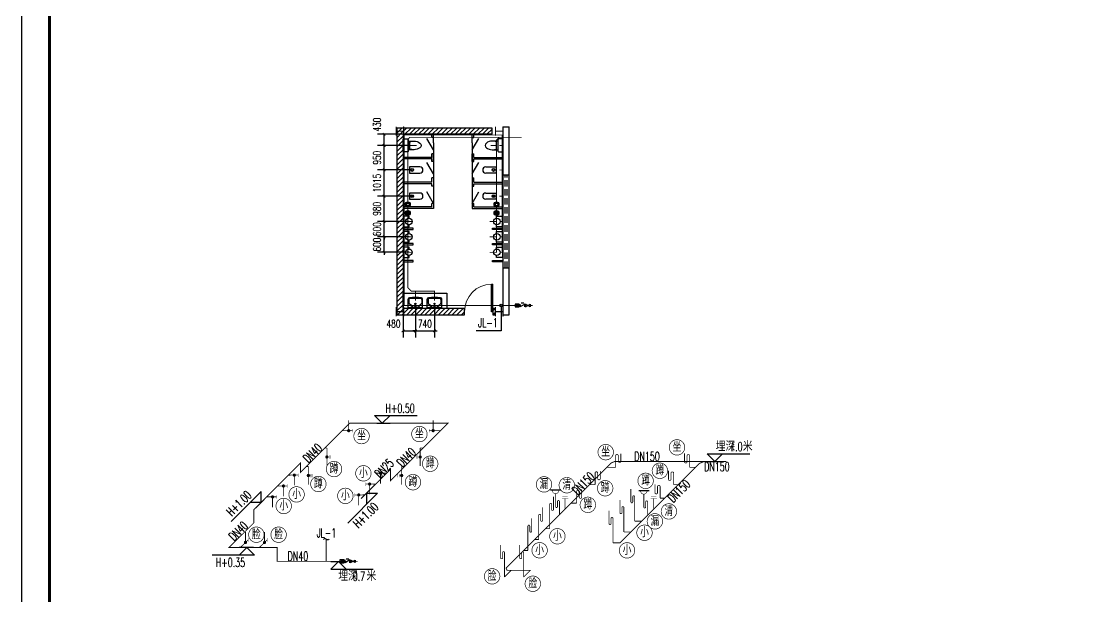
# Model space of a CAD drawing. Extents: x -4407041 to 173436, y -470270 to -29437.
# Drawn here: x -461864 to -366560, y -212152 to -160858 of the extents above; entities that cross this region are included whole.
import ezdxf
from ezdxf.enums import TextEntityAlignment as Align

# ---------------------------------------------------------------- set-up
doc = ezdxf.new("R2010")
doc.units = 0
doc.header["$LTSCALE"] = 1000
doc.header["$MEASUREMENT"] = 0
doc.linetypes.add('DASH', pattern=[0.35, 0.25, -0.1])
for name, color, linetype in [('DIM_污水', 3, 'Continuous'), ('DIM_给水', 3, 'Continuous'), ('EQUIP_地漏', 7, 'Continuous'), ('EQUIP_污水', 7, 'Continuous'), ('EQUIP_给水', 7, 'Continuous'), ('LVTRY', 6, 'Continuous'), ('PIPE-污水', 2, 'DASH'), ('PIPE-给水', 3, 'Continuous'), ('PUB_HATCH', 8, 'Continuous'), ('TEXT_污水', 7, 'Continuous'), ('TEXT_给水', 7, 'Continuous'), ('TWT_DIM', 3, 'Continuous'), ('TWT_ELEV', 3, 'Continuous'), ('TWT_IDEN', 3, 'Continuous'), ('TWT_TEXT', 7, 'Continuous'), ('TWT_TITLE', 7, 'Continuous'), ('VALVE_给水', 7, 'Continuous'), ('VPIPE-污水', 2, 'Continuous'), ('VPIPE-给水', 3, 'Continuous'), ('WALL', 9, 'Continuous'), ('WINDOW', 4, 'Continuous'), ('ZDH', 7, 'Continuous'), ('洁具', 7, 'Continuous')]:
    doc.layers.add(name, color=color, linetype=linetype)
doc.layers.add('STXT_XG_THIN', color=2, linetype='Continuous', lineweight=0)
doc.styles.add('_TCH_DIM_T3', font='SIMPLEX', dxfattribs={"width": 0.705882, "bigfont": 'GBCBIG'})
doc.styles.add('_TWT_DIM_ELE', font='SIMPLEX', dxfattribs={"width": 0.8, "height": 3.5, "bigfont": 'HZTXT'})
doc.styles.add('_TWT_PIPEDN', font='SIMPLEX', dxfattribs={"width": 0.8, "height": 3.5, "bigfont": 'HZTXT'})
doc.styles.add('_TWT_SERIAL', font='COMPLEX', dxfattribs={"width": 0.8, "height": 3.5, "bigfont": 'HZTXT'})
doc.styles.add('HZ', font='rs.shx', dxfattribs={"width": 0.8, "bigfont": 'hztxt.shx'})
doc.styles.add('hztxt', font='SIMPLEX', dxfattribs={"width": 0.8, "height": 3.5, "bigfont": 'HZTXT'})
doc.dimstyles.new('_TWT_ARCH&&100', dxfattribs={"dimtxt": 297.5, "dimasz": 100, "dimexe": 250, "dimexo": 300, "dimgap": 126.25, "dimtad": 1, "dimdec": 0, "dimzin": 0, "dimdsep": 46, "dimtxsty": '_TCH_DIM_T3', "dimblk": 'ARCHTICK', "dimcen": 0.09, "dimclrt": 7, "dimazin": 2, "dimtfac": 1, "dimtdec": 0, "dimtix": 1, "dimtmove": 2, "dimatfit": 3, "dimfxl": 0, "dimtolj": 1, "dimtzin": 0, "dimarcsym": 0})
pattern_1 = [(45, (0, 89.76), (-88.3884, 88.3884), [])]

# ---------------------------------------------------------------- blocks, each defined once
blk = doc.blocks.new('_LV1')
for p, q in [((-280, 0), (280, 0)), ((-280, 0), (-280, -361)), ((280, 0), (280, -361)), ((-280, -29), (280, -29)), ((-251, -356), (-251, -214)), ((0, -29), (-90, -29)), ((-90, -29), (90, -29)), ((251, -356), (251, -215))]:
    blk.add_line(p, q)
for centre, radius in [((-139, -69), 15), ((1, -182), 24.9), ((0, -57), 8), ((139, -69), 15)]:
    blk.add_circle(centre, radius)
for centre, radius, start, end in [((-224, -361), 56, 180, 263.481), ((-223, -214), 28, 133.1543, 180), ((-223, -356), 28, 180, 263.4984), ((0, -452), 354, 46.7581, 133.1543), ((0, 1600), 1997, 263.4984, 276.5122), ((223, -356), 28, 276.5122, 0), ((224, -361), 56, 276.519, 0), ((223, -215), 28, 0, 46.7581), ((0, 1600), 2029, 263.481, 276.519)]:
    blk.add_arc(centre, radius, start, end)
blk = doc.blocks.new('$DorLib2D$00000001')
for p, q in [((0.45, 0.975), (0.5, 0.975)), ((0.45, 0), (0.45, 0.975)), ((0.5, 0), (0.5, 0.975)), ((0.5, 0), (0.45, 0))]:
    blk.add_line(p, q)
at = {"lineweight": 13}
blk.add_arc((0.475, 0), 0.975, 91.4693, 180, dxfattribs=at)
blk = doc.blocks.new('$plan$00002826')
at = {"layer": '洁具', "color": 7}
blk.add_line((-260, -140), (-260, 140), dxfattribs=at)
at = {"layer": '洁具'}
blk.add_line((-200, 170), (-200, -170), dxfattribs=at)
blk.add_lwpolyline([(-650, 92, 0.537872), (-650, -92, 0.149947), (-430, -170), (-200, -170), (-200, -220, 0.414214), (-170, -250), (-30, -250, 0.414214), (0, -220), (0, 220, 0.414214), (-30, 250), (-170, 250, 0.414214), (-200, 220), (-200, 170), (-430, 170, 0.149947)], format="xyb", close=True, dxfattribs=at)
at = {"layer": '洁具', "color": 7}
for centre, start, end in [((-413, -227), 67.4505, 91.4725), ((-413, 227), 268.6339, 292.5495)]:
    blk.add_arc(centre, 398, start, end, dxfattribs=at)
blk = doc.blocks.new('$VALVE$00000295')
blk.add_lwpolyline([(-125, 72), (-125, -72), (125, 72), (125, -72), (-125, 72)])
for p in [(-125, 0), (125, 0)]:
    blk.add_point(p)
blk = doc.blocks.new('$VALVE$00000315')
blk.add_line((-75, 125), (75, 125))
blk.add_lwpolyline([(-125, -75), (-125, 75), (125, -75), (125, 75)])
for p in [(-125, 0), (125, 0)]:
    blk.add_point(p)
blk.add_solid([(0, 125), (0, 150), (75, 125)])
blk = doc.blocks.new('$VALVE$00000752')
for p, q in [((-112.5, 75), (112.5, 75)), ((112.5, 75), (112.5, -75)), ((112.5, -75), (-112.5, -75))]:
    blk.add_line(p, q)
blk.add_lwpolyline([(-112.5, -75), (112.5, 0), (-112.5, 75)], close=True)
for p in [(-112.5, 0), (112.5, 0)]:
    blk.add_point(p)
blk.add_solid([(-112.5, 75), (112.5, 0), (-112.5, -75)])
blk = doc.blocks.new('$TwtSys$00000136')
at = {"elevation": 0}
blk.add_lwpolyline([(-51, 45), (51, 45), (51, -49), (-51, -49)], close=True, dxfattribs=at)
blk.add_circle((0, 0, 0), 93.8)
blk = doc.blocks.new('$TwtSys$00000141')
for p, q in [((-94, 8), (-10, 92)), ((-94, 8), (-10, 92)), ((-87, -35), (35, 87)), ((-87, -35), (35, 87)), ((-66, -66), (66, 66)), ((-66, -66), (66, 66)), ((-32, -87), (88, 33)), ((-32, -87), (88, 33)), ((11, -92), (92, -11)), ((11, -92), (92, -11))]:
    blk.add_line(p, q)
blk.add_circle((0, 0), 94)
blk.add_circle((0, 0), 94)
blk = doc.blocks.new('_ArchTick')
at = {"color": 0, "linetype": 'ByBlock', "const_width": 0.4}
blk.add_lwpolyline([(-0.5, -0.5), (0.5, 0.5)], dxfattribs=at)
blk = doc.blocks.new('*D382')
at = {"layer": 'Defpoints', "color": 0}
for p in [(424, 3894), (1691, 3894), (1691, 3298)]:
    blk.add_point(p, dxfattribs=at)
at = {"layer": 'TWT_DIM', "color": 0, "lineweight": -2}
for p, q in [((1391, 3894), (174, 3894)), ((424, 3894), (424, 3994)), ((424, 3298), (424, 3894)), ((1391, 3298), (174, 3298)), ((424, 3298), (424, 3198))]:
    blk.add_line(p, q, dxfattribs=at)
at = {"layer": 'TWT_DIM', "color": 0, "lineweight": -2, "xscale": 100, "yscale": 100, "zscale": 100}
for p, rotation in [((424, 3894), 270), ((424, 3298), 90)]:
    blk.add_blockref('_ArchTick', p, dxfattribs=dict(at, rotation=rotation))
at = {"layer": 'TWT_DIM', "color": 7, "insert": (149, 3596), "char_height": 297.5, "attachment_point": 5, "rotation": 90, "style": '_TCH_DIM_T3'}
blk.add_mtext('\\A1;600', dxfattribs=at)
blk = doc.blocks.new('*D383')
at = {"layer": 'Defpoints', "color": 0}
for p in [(424, 4491), (1691, 4491), (1691, 3894)]:
    blk.add_point(p, dxfattribs=at)
at = {"layer": 'TWT_DIM', "color": 0, "lineweight": -2}
for p, q in [((424, 4491), (424, 4591)), ((1391, 4491), (174, 4491)), ((424, 3894), (424, 4491)), ((1391, 3894), (174, 3894)), ((424, 3894), (424, 3794))]:
    blk.add_line(p, q, dxfattribs=at)
at = {"layer": 'TWT_DIM', "color": 0, "lineweight": -2, "xscale": 100, "yscale": 100, "zscale": 100}
for p, rotation in [((424, 4491), 270), ((424, 3894), 90)]:
    blk.add_blockref('_ArchTick', p, dxfattribs=dict(at, rotation=rotation))
at = {"layer": 'TWT_DIM', "color": 7, "insert": (149, 4193), "char_height": 297.5, "attachment_point": 5, "rotation": 90, "style": '_TCH_DIM_T3'}
blk.add_mtext('\\A1;600', dxfattribs=at)
blk = doc.blocks.new('*D384')
at = {"layer": 'Defpoints', "color": 0}
for p in [(424, 5475), (1691, 5475), (1691, 4491)]:
    blk.add_point(p, dxfattribs=at)
at = {"layer": 'TWT_DIM', "color": 0, "lineweight": -2}
for p, q in [((1391, 5475), (174, 5475)), ((424, 4491), (424, 5475)), ((1391, 4491), (174, 4491))]:
    blk.add_line(p, q, dxfattribs=at)
at = {"layer": 'TWT_DIM', "color": 0, "lineweight": -2, "xscale": 100, "yscale": 100, "zscale": 100}
for p, rotation in [((424, 5475), 90), ((424, 4491), 270)]:
    blk.add_blockref('_ArchTick', p, dxfattribs=dict(at, rotation=rotation))
at = {"layer": 'TWT_DIM', "color": 7, "insert": (149, 4983), "char_height": 297.5, "attachment_point": 5, "rotation": 90, "style": '_TCH_DIM_T3'}
blk.add_mtext('\\A1;980', dxfattribs=at)
blk = doc.blocks.new('*D385')
at = {"layer": 'Defpoints', "color": 0}
for p in [(424, 6489), (1691, 6489), (1691, 5475)]:
    blk.add_point(p, dxfattribs=at)
at = {"layer": 'TWT_DIM', "color": 0, "lineweight": -2}
for p, q in [((1391, 6489), (174, 6489)), ((424, 5475), (424, 6489)), ((1391, 5475), (174, 5475))]:
    blk.add_line(p, q, dxfattribs=at)
at = {"layer": 'TWT_DIM', "color": 0, "lineweight": -2, "xscale": 100, "yscale": 100, "zscale": 100}
for p, rotation in [((424, 6489), 90), ((424, 5475), 270)]:
    blk.add_blockref('_ArchTick', p, dxfattribs=dict(at, rotation=rotation))
at = {"layer": 'TWT_DIM', "color": 7, "insert": (149, 5982), "char_height": 297.5, "attachment_point": 5, "rotation": 90, "style": '_TCH_DIM_T3'}
blk.add_mtext('\\A1;1015', dxfattribs=at)
blk = doc.blocks.new('*D386')
at = {"layer": 'Defpoints', "color": 0}
for p in [(424, 7441), (1691, 7441), (1691, 6489)]:
    blk.add_point(p, dxfattribs=at)
at = {"layer": 'TWT_DIM', "color": 0, "lineweight": -2}
for p, q in [((1391, 7441), (174, 7441)), ((424, 6489), (424, 7441)), ((1391, 6489), (174, 6489))]:
    blk.add_line(p, q, dxfattribs=at)
at = {"layer": 'TWT_DIM', "color": 0, "lineweight": -2, "xscale": 100, "yscale": 100, "zscale": 100}
for p, rotation in [((424, 7441), 90), ((424, 6489), 270)]:
    blk.add_blockref('_ArchTick', p, dxfattribs=dict(at, rotation=rotation))
at = {"layer": 'TWT_DIM', "color": 7, "insert": (149, 6965), "char_height": 297.5, "attachment_point": 5, "rotation": 90, "style": '_TCH_DIM_T3'}
blk.add_mtext('\\A1;950', dxfattribs=at)
blk = doc.blocks.new('*D387')
at = {"layer": 'Defpoints', "color": 0}
for p in [(424, 7876), (1691, 7876), (1691, 7441)]:
    blk.add_point(p, dxfattribs=at)
at = {"layer": 'TWT_DIM', "color": 0, "lineweight": -2}
for p, q in [((1391, 7876), (174, 7876)), ((424, 7441), (424, 7876)), ((1391, 7441), (174, 7441))]:
    blk.add_line(p, q, dxfattribs=at)
at = {"layer": 'TWT_DIM', "color": 0, "lineweight": -2, "xscale": 100, "yscale": 100, "zscale": 100}
for p, rotation in [((424, 7876), 90), ((424, 7441), 270)]:
    blk.add_blockref('_ArchTick', p, dxfattribs=dict(at, rotation=rotation))
at = {"layer": 'TWT_DIM', "color": 7, "insert": (149, 8246), "char_height": 297.5, "attachment_point": 5, "rotation": 90, "style": '_TCH_DIM_T3'}
blk.add_mtext('\\A1;430', dxfattribs=at)
blk = doc.blocks.new('*D388')
at = {"layer": 'Defpoints', "color": 0}
for p in [(1638, 1423), (2379, 1423), (2379, 250)]:
    blk.add_point(p, dxfattribs=at)
at = {"layer": 'TWT_DIM', "color": 0, "lineweight": -2}
for p, q in [((1638, 1123), (1638, 0)), ((2379, 1123), (2379, 0)), ((1638, 250), (1538, 250)), ((1638, 250), (2379, 250)), ((2379, 250), (2479, 250))]:
    blk.add_line(p, q, dxfattribs=at)
at = {"layer": 'TWT_DIM', "color": 0, "lineweight": -2, "xscale": 100, "yscale": 100, "zscale": 100}
blk.add_blockref('_ArchTick', (1638, 250), dxfattribs=at)
at = {"layer": 'TWT_DIM', "color": 0, "lineweight": -2, "xscale": 100, "yscale": 100, "zscale": 100, "rotation": 180}
blk.add_blockref('_ArchTick', (2379, 250), dxfattribs=at)
at = {"layer": 'TWT_DIM', "color": 7, "insert": (2008, 525), "char_height": 297.5, "attachment_point": 5, "style": '_TCH_DIM_T3'}
blk.add_mtext('\\A1;740', dxfattribs=at)
blk = doc.blocks.new('*D389')
at = {"layer": 'Defpoints', "color": 0}
for p in [(1158, 1423), (1638, 1423), (1638, 250)]:
    blk.add_point(p, dxfattribs=at)
at = {"layer": 'TWT_DIM', "color": 0, "lineweight": -2}
for p, q in [((1158, 1123), (1158, 0)), ((1638, 1123), (1638, 0)), ((1158, 250), (1638, 250))]:
    blk.add_line(p, q, dxfattribs=at)
at = {"layer": 'TWT_DIM', "color": 0, "lineweight": -2, "xscale": 100, "yscale": 100, "zscale": 100, "rotation": 180}
blk.add_blockref('_ArchTick', (1158, 250), dxfattribs=at)
at = {"layer": 'TWT_DIM', "color": 0, "lineweight": -2, "xscale": 100, "yscale": 100, "zscale": 100}
blk.add_blockref('_ArchTick', (1638, 250), dxfattribs=at)
at = {"layer": 'TWT_DIM', "color": 7, "insert": (788, 525), "char_height": 297.5, "attachment_point": 5, "style": '_TCH_DIM_T3'}
blk.add_mtext('\\A1;480', dxfattribs=at)
blk = doc.blocks.new('$TwtSys$00000132')
at = {"elevation": 0}
blk.add_lwpolyline([(7, -101, -0.575183), (0, 0, 0.604745), (-11, 101, 16.924828)], format="xyb", dxfattribs=at)
blk = doc.blocks.new('$ATTACHMENT$00000125')
for points, const_width in [([(170, 0), (170, 400)], 30), ([(0, 0), (320, 0)], 30), ([(320, -65), (320, 65)], 15)]:
    blk.add_lwpolyline(points, dxfattribs=dict(const_width=const_width))
at = {"const_width": 62.5}
blk.add_lwpolyline([(139, 0, -1), (201, 0, -1)], format="xyb", close=True, dxfattribs=at)
at = {"style": 'HZ', "width": 0.7, "flags": 1}
for tag in ['UNIT', 'SPEC', 'WHAT']:
    blk.add_attdef(tag, (0, 0), '', height=0.001, dxfattribs=at)
blk = doc.blocks.new('$ATTACHMENT$00000132')
for points, const_width in [([(0, 0), (0, -700)], 30), ([(-150, -290), (-150, -420)], 15), ([(-100, -290), (-100, -420)], 15), ([(0, -350), (-100, -350)], 10)]:
    blk.add_lwpolyline(points, dxfattribs=dict(const_width=const_width))
at = {"const_width": 62.5}
blk.add_lwpolyline([(1, -380, -1), (1, -317, -1)], format="xyb", close=True, dxfattribs=at)
blk = doc.blocks.new('$ATTACHMENT$00000131')
for points, const_width in [([(0, 0), (0, -700)], 30), ([(0, -350), (100, -350)], 10), ([(100, -290), (100, -420)], 15), ([(150, -290), (150, -420)], 15)]:
    blk.add_lwpolyline(points, dxfattribs=dict(const_width=const_width))
at = {"const_width": 62.5}
blk.add_lwpolyline([(-1, -380, 1), (-1, -317, 1)], format="xyb", close=True, dxfattribs=at)
blk = doc.blocks.new('$ATTACHMENT$00000128')
for points, const_width in [([(0, 0), (-300, 0)], 30), ([(-298, 60), (-298, -70)], 15), ([(-150, 0), (-150, -400)], 30)]:
    blk.add_lwpolyline(points, dxfattribs=dict(const_width=const_width))
at = {"const_width": 62.5}
blk.add_lwpolyline([(-119, 0, -1), (-181, 0, -1)], format="xyb", close=True, dxfattribs=at)
at = {"style": 'HZ', "width": 0.7, "flags": 1}
for tag in ['UNIT', 'SPEC', 'WHAT']:
    blk.add_attdef(tag, (0, 0), '', height=0.001, dxfattribs=at)
blk = doc.blocks.new('$ATTACHMENT$00000127')
for points, const_width in [([(137, 136), (137, 536)], 30), ([(0, 0), (241, 241)], 30), ([(241, 306), (241, 163)], 15)]:
    blk.add_lwpolyline(points, dxfattribs=dict(const_width=const_width))
at = {"const_width": 62.5}
blk.add_lwpolyline([(169, 136, -1), (106, 136, -1)], format="xyb", close=True, dxfattribs=at)
blk = doc.blocks.new('A$C27056626')
at = {"layer": 'PIPE-给水'}
for points in [[(5337, 6109), (5325, 6122), (5330, 6127)], [(5337, 6109), (5337, 6127), (5330, 6127)], [(9139, 6109), (9152, 6097), (9182, 6127)], [(9139, 6109), (9139, 6127), (9182, 6127)], [(3426, 4559), (3413, 4572), (3443, 4602)], [(3426, 4559), (3443, 4559), (3443, 4602)], [(3426, 4198), (3408, 4198), (3408, 4155)], [(3426, 4198), (3438, 4185), (3408, 4155)], [(6914, 4320), (6901, 4333), (6931, 4362)], [(6914, 4320), (6931, 4320), (6931, 4362)], [(6914, 3884), (6926, 3871), (6896, 3842)], [(6914, 3884), (6896, 3884), (6896, 3842)], [(5922, 3329), (5935, 3316), (5929, 3311)], [(5922, 3329), (5922, 3311), (5929, 3311)], [(1618, 2752), (1605, 2764), (1600, 2759)], [(1618, 2752), (1600, 2752), (1600, 2759)], [(1618, 2246), (1630, 2233), (1635, 2238)], [(1618, 2246), (1635, 2246), (1635, 2238)], [(663, 1291), (651, 1304), (621, 1274)], [(663, 1291), (663, 1274), (621, 1274)], [(2528, 1291), (2545, 1291), (2545, 1309)], [(2528, 1291), (2528, 1309), (2545, 1309)], [(2528, 755), (2528, 737), (2510, 737)], [(2528, 755), (2510, 755), (2510, 737)]]:
    blk.add_hatch(color=256, dxfattribs=at).paths.add_polyline_path(points)
at = {"layer": 'DIM_给水'}
for p, q in [((6598, 6109), (6298, 6409)), ((6298, 6409), (7948, 6409)), ((6598, 6109), (6898, 6409)), ((6385, 6109), (6898, 6109)), ((1907, 3465), (741, 2299)), ((1907, 3041), (1907, 3465)), ((1907, 3041), (1483, 3041)), ((2015, 3149), (1695, 2829)), ((1349, 1291), (1049, 991)), ((1605, 1291), (1049, 1291)), ((1349, 1291), (1649, 991)), ((1649, 991), (0, 991)), ((4902, 755), (4602, 455)), ((4602, 455), (6251, 455)), ((4611, 755), (5202, 755)), ((4902, 755), (5202, 455))]:
    blk.add_line(p, q, dxfattribs=at)
at = {"layer": 'PIPE-给水', "const_width": 35}
for points in [[(4377, 5149), (5050, 5822)], [(5050, 5822), (5337, 6109)], [(5126, 5822), (5050, 5822)], [(5337, 6109), (9139, 6109)], [(8852, 5822), (8179, 5149)], [(8739, 5822), (8852, 5822)], [(9139, 6109), (8852, 5822)], [(3660, 4432), (4377, 5149)], [(4453, 5149), (4377, 5149)], [(8179, 5149), (7462, 4432)], [(8066, 5149), (8179, 5149)], [(2964, 4098), (3426, 4559)], [(3426, 4559), (3426, 4198)], [(3426, 4198), (3660, 4432)], [(3736, 4432), (3660, 4432)], [(6766, 4172), (6344, 3751)], [(6680, 4172), (6766, 4172)], [(6914, 4320), (6766, 4172)], [(7462, 4432), (6914, 3884)], [(6914, 3884), (6914, 4320)], [(7349, 4432), (7462, 4432)], [(2542, 3676), (2964, 4098)], [(3040, 4098), (2964, 4098)], [(6344, 3751), (5922, 3329)], [(6258, 3751), (6344, 3751)], [(2120, 3254), (2542, 3676)], [(2618, 3676), (2542, 3676)], [(5836, 3329), (5922, 3329)], [(1618, 2752), (2120, 3254)], [(2196, 3254), (2120, 3254)], [(1618, 2246), (1618, 2752)], [(663, 1291), (1618, 2246)], [(1098, 1291), (663, 1291)], [(1159, 1351), (1098, 1291)], [(1838, 1291), (1098, 1291)], [(1898, 1351), (1838, 1291)], [(2528, 1291), (1838, 1291)], [(2528, 755), (2528, 1291)], [(4427, 755), (4427, 1610)], [(4427, 755), (2528, 755)], [(4427, 755), (4959, 755)], [(5117, 755), (5162, 755)], [(5337, 755), (5368, 755)], [(5543, 755), (5649, 755)]]:
    blk.add_lwpolyline(points, dxfattribs=at)
at = {"layer": 'TWT_ELEV'}
for p, q in [((6417, 3399), (5259, 2241)), ((6283, 3689), (5780, 3187)), ((5992, 3399), (6417, 3399)), ((5992, 3399), (5992, 2975))]:
    blk.add_line(p, q, dxfattribs=at)
at = {"layer": 'TWT_IDEN', "const_width": 25}
for points in [[(6095, 5610, 1), (5495, 5610, 1)], [(8337, 5689, 1), (7737, 5689, 1)], [(5030, 4331, 1), (4430, 4331, 1)], [(8755, 4538, 1), (8155, 4538, 1)], [(6167, 4167, 1), (5567, 4167, 1)], [(4423, 3753, 1), (3823, 3753, 1)], [(8088, 3822, 1), (7488, 3822, 1)], [(3577, 3349, 1), (2977, 3349, 1)], [(5468, 3293, 1), (4868, 3293, 1)], [(3079, 2901, 1), (2479, 2901, 1)], [(2019, 1787, 1), (1419, 1787, 1)], [(2881, 1787, 1), (2281, 1787, 1)]]:
    blk.add_lwpolyline(points, format="xyb", close=True, dxfattribs=at)
at = {"layer": 'EQUIP_给水'}
for name, p in [('$ATTACHMENT$00000125', (5126, 5822)), ('$ATTACHMENT$00000131', (4453, 5149)), ('$ATTACHMENT$00000132', (8066, 5149)), ('$ATTACHMENT$00000131', (3736, 4432)), ('$ATTACHMENT$00000128', (6680, 4172)), ('$ATTACHMENT$00000132', (7349, 4432)), ('$ATTACHMENT$00000128', (6258, 3751)), ('$ATTACHMENT$00000128', (5836, 3329)), ('$ATTACHMENT$00000127', (1159, 1351)), ('$ATTACHMENT$00000127', (1898, 1351))]:
    blk.add_blockref(name, p, dxfattribs=at)
at = {"layer": 'EQUIP_给水', "xscale": -1}
for name, p in [('$ATTACHMENT$00000125', (8739, 5822)), ('$ATTACHMENT$00000128', (3040, 4098)), ('$ATTACHMENT$00000128', (2618, 3676)), ('$ATTACHMENT$00000128', (2196, 3254))]:
    blk.add_blockref(name, p, dxfattribs=at)
at = {"layer": 'EQUIP_给水', "rotation": 90}
blk.add_blockref('$TwtSys$00000132', (4427, 1610), dxfattribs=at)
at = {"layer": 'VALVE_给水', "yscale": 0.7, "zscale": 0.7}
for name, p, xscale in [('$VALVE$00000315', (5250, 755), -0.7), ('$VALVE$00000752', (5038, 755), -0.7), ('$VALVE$00000295', (5455, 755), 0.7)]:
    blk.add_blockref(name, p, dxfattribs=dict(at, xscale=xscale))
at = {"layer": 'DIM_给水', "color": 7, "style": '_TWT_DIM_ELE'}
for s, width, p in [('H+0.50', 0.64, (6723, 6514)), ('H+0.35', 0.64, (149, 536)), ('埋深', 0.8, (4894, 0)), ('0.7', 0.64, (5454, 0)), ('米', 0.8, (5987, 0))]:
    blk.add_text(s, height=350, dxfattribs=dict(at, width=width)).set_placement(p)
at = {"layer": 'DIM_给水', "color": 7, "style": '_TWT_DIM_ELE', "width": 0.64}
blk.add_text('H+1.00', height=350, rotation=45, dxfattribs=at).set_placement((768, 2474))
at = {"layer": 'TEXT_给水', "style": '_TWT_PIPEDN', "width": 0.64}
for s, p in [('DN40', (3739, 4546)), ('DN40', (7376, 4381)), ('DN25', (6513, 3955)), ('DN40', (863, 1526))]:
    blk.add_text(s, height=350, rotation=45, dxfattribs=at).set_placement(p)
blk.add_text('DN40', height=350, dxfattribs=at).set_placement((2932, 780))
at = {"layer": 'TWT_ELEV', "color": 7, "style": '_TWT_DIM_ELE', "width": 0.64}
blk.add_text('H+1.00', height=350, rotation=45, dxfattribs=at).set_placement((5682, 2020))
at = {"layer": 'TWT_IDEN', "color": 7, "style": 'hztxt'}
for s, width, p, p2 in [('坐', 1.68883, (5626, 5440), (5965, 5440)), ('坐', 1.68883, (7867, 5520), (8207, 5520)), ('蹲', 1.443182, (8285, 4369), (8625, 4369)), ('蹲', 1.443182, (4560, 4161), (4900, 4161)), ('小', 1.483645, (5698, 3997), (6037, 3997)), ('蹲', 1.443182, (3954, 3583), (4293, 3583)), ('蹲', 1.443182, (7618, 3652), (7958, 3652)), ('小', 1.483645, (3108, 3179), (3447, 3179)), ('小', 1.483645, (4999, 3123), (5338, 3123)), ('小', 1.483645, (2610, 2732), (2949, 2732)), ('脸', 1.345339, (1549, 1617), (1888, 1617)), ('脸', 1.345339, (2411, 1617), (2750, 1617))]:
    blk.add_text(s, height=339, dxfattribs=dict(at, width=width)).set_placement(p, p2, align=Align.FIT)
at = {"layer": 'TWT_TEXT', "style": 'hztxt', "width": 0.64}
blk.add_text('JL-1', height=350, dxfattribs=at).set_placement((4057, 1684))
blk = doc.blocks.new('$TwtSys$00000426')
for points, const_width in [([(-125, 407), (125, 407)], 20), ([(-100, 500), (100, 500)], 20), ([(0, 407), (0, 0)], 30)]:
    blk.add_lwpolyline(points, dxfattribs=dict(const_width=const_width))
at = {"style": 'HZ', "width": 0.7, "flags": 1}
for tag in ['UNIT', 'SPEC', 'WHAT']:
    blk.add_attdef(tag, (0, 0), '', height=0.001, dxfattribs=at)
blk = doc.blocks.new('$ATTACHMENT$00000053')
at = {"const_width": 30}
blk.add_lwpolyline([(0, 0), (0, 946, 1), (-75, 946), (-75, 746, -1), (-150, 746), (-150, 1244)], format="xyb", dxfattribs=at)
blk = doc.blocks.new('$ATTACHMENT$00000055')
at = {"const_width": 30}
blk.add_lwpolyline([(0, 0), (0, 456, 0.75), (-100, 456), (-100, 202, -0.75), (-200, 202), (-200, 540)], format="xyb", dxfattribs=at)
blk = doc.blocks.new('$ATTACHMENT$00000056')
at = {"const_width": 30}
blk.add_lwpolyline([(0, 0), (0, 462, -0.75), (100, 462), (100, 227, 0.749772), (200, 225), (200, 531)], format="xyb", dxfattribs=at)
blk = doc.blocks.new('$ATTACHMENT$00000054')
at = {"const_width": 30}
blk.add_lwpolyline([(0, 0), (0, 944, -1), (75, 944), (75, 744, 1), (150, 744), (150, 1244)], format="xyb", dxfattribs=at)
blk = doc.blocks.new('$ATTACHMENT$00000196')
blk.add_line((53, 944), (-347, 944))
for points, const_width in [([(-25, 944, -1.067664), (-275, 944)], 20), ([(0, 0), (0, 512, 1), (-75, 512), (-75, 312, -1), (-150, 312), (-150, 810)], 30)]:
    blk.add_lwpolyline(points, format="xyb", dxfattribs=dict(const_width=const_width))
at = {"style": 'HZ', "flags": 1}
for tag in ['WHAT', 'SPEC', 'UNIT']:
    blk.add_attdef(tag, (-150, 810), '', height=0.001, dxfattribs=at)
blk = doc.blocks.new('A$C0B5D2FDE')
at = {"layer": 'PIPE-污水'}
for points in [[(4923, 4993), (4911, 5005), (4913, 5008)], [(4923, 4993), (4916, 5009), (4913, 5008)], [(5056, 5048), (5050, 5064), (5053, 5066)], [(5056, 5048), (5056, 5066), (5053, 5066)], [(8338, 4973), (8326, 4985), (8328, 4988)], [(8338, 4973), (8331, 4989), (8328, 4988)], [(5262, 1896), (5262, 1879), (5269, 1879)], [(5262, 1896), (5274, 1884), (5269, 1879)], [(853, 923), (840, 935), (832, 927)], [(853, 923), (836, 916), (832, 927)], [(891, 831), (874, 824), (879, 813)], [(891, 831), (891, 813), (879, 813)], [(1793, 831), (1793, 848), (1835, 848)], [(1793, 831), (1805, 818), (1835, 848)]]:
    blk.add_hatch(color=256, dxfattribs=at).paths.add_polyline_path(points)
at = {"layer": 'DIM_污水'}
for p, q in [((8628, 5048), (9245, 5048)), ((8945, 5048), (8645, 5348)), ((8645, 5348), (10294, 5348)), ((8945, 5048), (9245, 5348))]:
    blk.add_line(p, q, dxfattribs=at)
at = {"layer": 'PIPE-污水', "const_width": 35}
for points in [[(4756, 4826), (4923, 4993)], [(4923, 4993), (5056, 5048)], [(8520, 5048), (5056, 5048)], [(7519, 4153), (8338, 4973)], [(8338, 4973), (8520, 5048)], [(8520, 5048), (9392, 5048)], [(4083, 4153), (4756, 4826)], [(5101, 4826), (4756, 4826)], [(8188, 4826), (7968, 4826)], [(3366, 3436), (4083, 4153)], [(4304, 4153), (4083, 4153)], [(6996, 3630), (7519, 4153)], [(7346, 4153), (7519, 4153)], [(3140, 3210), (3366, 3436)], [(3587, 3436), (3366, 3436)], [(6576, 3210), (6996, 3630)], [(6823, 3630), (6996, 3630)], [(2377, 2447), (2922, 2992)], [(2922, 2992), (3140, 3210)], [(6105, 2740), (6341, 2975)], [(6341, 2975), (6576, 3210)], [(5684, 2318), (6105, 2740)], [(5840, 2740), (6105, 2740)], [(1955, 2025), (2377, 2447)], [(2542, 2447), (2377, 2447)], [(5262, 1896), (5684, 2318)], [(5418, 2318), (5684, 2318)], [(1533, 1603), (1955, 2025)], [(2120, 2025), (1955, 2025)], [(4996, 1896), (5262, 1896)], [(853, 923), (1533, 1603)], [(1698, 1603), (1533, 1603)], [(1053, 831), (793, 571)], [(853, 923), (891, 831)], [(891, 831), (1053, 831)], [(1053, 831), (1793, 831)], [(1793, 831), (1533, 571)]]:
    blk.add_lwpolyline(points, dxfattribs=at)
at = {"layer": 'TWT_IDEN', "const_width": 25}
for points in [[(7777, 5598, 1), (7177, 5598, 1)], [(5015, 5413, 1), (4415, 5413, 1)], [(7114, 4692, 1), (6514, 4692, 1)], [(6560, 4301, 1), (5960, 4301, 1)], [(2624, 4163, 1), (2024, 4163, 1)], [(3507, 4131, 1), (2907, 4131, 1)], [(4994, 4013, 1), (4394, 4013, 1)], [(4322, 3371, 1), (3722, 3371, 1)], [(7463, 3115, 1), (6863, 3115, 1)], [(6920, 2730, 1), (6320, 2730, 1)], [(6518, 2290, 1), (5918, 2290, 1)], [(3143, 2151, 1), (2543, 2151, 1)], [(2453, 1609, 1), (1853, 1609, 1)], [(5842, 1605, 1), (5242, 1605, 1)], [(613, 599, 1), (13, 599, 1)], [(2189, 312, 1), (1589, 312, 1)]]:
    blk.add_lwpolyline(points, format="xyb", close=True, dxfattribs=at)
at = {"layer": 'EQUIP_污水'}
for name, p in [('$ATTACHMENT$00000056', (5101, 4826)), ('$ATTACHMENT$00000055', (7968, 4826)), ('$ATTACHMENT$00000056', (4304, 4153)), ('$ATTACHMENT$00000055', (7346, 4153)), ('$ATTACHMENT$00000055', (6823, 3630)), ('$ATTACHMENT$00000196', (2922, 2992)), ('$ATTACHMENT$00000056', (3587, 3436)), ('$ATTACHMENT$00000053', (5840, 2740)), ('$ATTACHMENT$00000196', (6341, 2975)), ('$ATTACHMENT$00000054', (2542, 2447)), ('$TwtSys$00000426', (3140, 3210)), ('$ATTACHMENT$00000053', (5418, 2318)), ('$TwtSys$00000426', (6576, 3210)), ('$ATTACHMENT$00000054', (2120, 2025)), ('$ATTACHMENT$00000053', (4996, 1896)), ('$ATTACHMENT$00000054', (1698, 1603)), ('$ATTACHMENT$00000053', (793, 571)), ('$ATTACHMENT$00000053', (1533, 571))]:
    blk.add_blockref(name, p, dxfattribs=at)
at = {"layer": 'DIM_污水', "color": 7, "style": '_TWT_DIM_ELE'}
for s, width, p in [('埋深', 0.8, (8980, 5453)), ('1.0', 0.64, (9540, 5453)), ('米', 0.8, (10031, 5453))]:
    blk.add_text(s, height=350, dxfattribs=dict(at, width=width)).set_placement(p)
at = {"layer": 'TEXT_污水', "style": '_TWT_PIPEDN', "width": 0.64}
for p in [(5822, 5073), (8529, 4673)]:
    blk.add_text('DN150', height=350, dxfattribs=at).set_placement(p)
for p in [(3623, 3728), (7330, 3434)]:
    blk.add_text('DN150', height=350, rotation=45, dxfattribs=at).set_placement(p)
at = {"layer": 'TWT_IDEN', "color": 7, "style": 'hztxt'}
for s, width, p, p2 in [('坐', 1.68883, (4545, 5243), (4884, 5243)), ('坐', 1.68883, (7307, 5429), (7647, 5429)), ('蹲', 1.443182, (6644, 4522), (6983, 4522)), ('漏', 1.556373, (2154, 3993), (2494, 3993)), ('清', 1.556373, (3037, 3962), (3376, 3962)), ('蹲', 1.443182, (4524, 3844), (4864, 3844)), ('蹲', 1.443182, (6090, 4131), (6429, 4131)), ('蹲', 1.443182, (3852, 3202), (4192, 3202)), ('清', 1.556373, (6993, 2945), (7332, 2945)), ('漏', 1.556373, (6450, 2561), (6789, 2561)), ('小', 1.483645, (6048, 2120), (6387, 2120)), ('小', 1.483645, (2673, 1981), (3013, 1981)), ('小', 1.483645, (1983, 1439), (2322, 1439)), ('小', 1.483645, (5372, 1436), (5711, 1436)), ('脸', 1.345339, (143, 429), (482, 429)), ('脸', 1.345339, (1719, 143), (2058, 143))]:
    blk.add_text(s, height=339, dxfattribs=dict(at, width=width)).set_placement(p, p2, align=Align.FIT)
blk = doc.blocks.new('A$C405B617B')
at = {"layer": 'PIPE-污水'}
for points in [[(1346.2, 7677), (1333.9, 7689.4), (1328.7, 7684.2)], [(1346.2, 7677), (1328.7, 7677), (1328.7, 7684.2)], [(1424.3, 7755.1), (1412, 7767.5), (1417.1, 7772.6)], [(1424.3, 7755.1), (1424.3, 7772.6), (1417.1, 7772.6)], [(4781.6, 7648.5), (4769.2, 7660.9), (4764.1, 7655.7)], [(4781.6, 7648.5), (4764.1, 7648.5), (4764.1, 7655.7)], [(4781.6, 3297.8), (4799.1, 3297.8), (4799.1, 3280.3)], [(4781.6, 3297.8), (4781.6, 3280.3), (4799.1, 3280.3)], [(1346.2, 1920.5), (1328.7, 1920.5), (1328.7, 1913.3)], [(1346.2, 1920.5), (1333.9, 1908.1), (1328.7, 1913.3)], [(1476.3, 1790.5), (1463.9, 1778.1), (1469, 1773)], [(1476.3, 1790.5), (1476.3, 1773), (1469, 1773)], [(2378.5, 1790.5), (2396, 1790.5), (2396, 1808)], [(2378.5, 1790.5), (2378.5, 1808), (2396, 1808)]]:
    blk.add_hatch(color=256, dxfattribs=at).paths.add_polyline_path(points)
at = {"layer": 'PIPE-给水'}
for points in [[(1202.2, 7847.5), (1202.2, 7865), (1184.7, 7865)], [(1202.2, 7847.5), (1184.7, 7847.5), (1184.7, 7865)], [(5004.2, 7847.5), (5004.2, 7865), (5021.7, 7865)], [(5004.2, 7847.5), (5021.7, 7847.5), (5021.7, 7865)], [(5004.2, 3297.8), (5004.2, 3280.3), (5021.7, 3280.3)], [(5004.2, 3297.8), (5021.7, 3297.8), (5021.7, 3280.3)], [(1202.2, 1237.5), (1184.7, 1237.5), (1184.7, 1220)], [(1202.2, 1237.5), (1202.2, 1220), (1184.7, 1220)]]:
    blk.add_hatch(color=256, dxfattribs=at).paths.add_polyline_path(points)
at = {"layer": 'PUB_HATCH'}
h = blk.add_hatch(dxfattribs=at)
h.set_pattern_fill('普通砖', color=256, scale=50, style=0)
h.set_pattern_definition(pattern_1)
h.paths.add_polyline_path([(4607.8, 8116), (918.2, 8116), (1158.2, 7876), (4607.8, 7876)])
h = blk.add_hatch(dxfattribs=at)
h.set_pattern_fill('普通砖', color=256, scale=50, style=0)
h.set_pattern_definition(pattern_1)
h.paths.add_polyline_path([(1158.2, 7876), (918.2, 8116), (918.2, 876), (1158.2, 1116)])
h = blk.add_hatch(dxfattribs=at)
h.set_pattern_fill('普通砖', color=256, scale=50, style=0)
h.set_pattern_definition(pattern_1)
h.paths.add_polyline_path([(918.2, 876), (3539.7, 876), (3539.7, 1116), (1158.2, 1116)])
h = blk.add_hatch(dxfattribs=at)
h.set_pattern_fill('普通砖', color=256, scale=50, style=0)
h.set_pattern_definition(pattern_1)
h.paths.add_polyline_path([(4748.4, 1116), (4639.7, 1116), (4639.7, 876), (4748.4, 876)])
for points in [[(1158.2, 4235.9), (1158.2, 4184.8), (1554.1, 4184.8), (1554.1, 4235.9)], [(5018.2, 4235.9), (5018.2, 4184.8), (4622.4, 4184.8), (4622.4, 4235.9)], [(1158.2, 3639.4), (1158.2, 3588.3), (1554.1, 3588.3), (1554.1, 3639.4)], [(5018.2, 3639.4), (5018.2, 3588.3), (4622.4, 3588.3), (4622.4, 3639.4)], [(1158.2, 2975), (1158.2, 2923.9), (1554.1, 2923.9), (1554.1, 2975)], [(5018.2, 2975), (5018.2, 2923.9), (4622.4, 2923.9), (4622.4, 2975)]]:
    blk.add_lwpolyline(points, close=True)
blk.add_lwpolyline([(1158.2, 1116), (1158.2, 1716), (2858.2, 1716), (2858.2, 1116)])
at = {"layer": 'DIM_给水'}
for p, q in [((4965.7, 1237.5), (4965.7, 254)), ((4965.7, 254), (3996.9, 254))]:
    blk.add_line(p, q, dxfattribs=at)
at = {"layer": 'PIPE-污水', "const_width": 35}
for points in [[(1346.2, 7677), (1424.3, 7755.1)], [(1346.2, 7441.4), (1346.2, 7677)], [(1346.2, 6489.4), (1346.2, 7441.4)], [(1690.7, 7441.4), (1346.2, 7441.4)], [(4888.2, 7755.1), (1424.3, 7755.1)], [(4777.8, 7441.4), (4558.2, 7441.4)], [(4781.6, 7648.5), (4888.2, 7755.1)], [(4781.6, 6489.4), (4781.6, 7648.5)], [(4888.2, 7755.1), (5760.3, 7755.1)], [(1346.2, 5474.7), (1346.2, 6489.4)], [(1567.5, 6489.4), (1346.2, 6489.4)], [(4609, 6489.4), (4781.6, 6489.4)], [(4781.6, 5474.7), (4781.6, 6489.4)], [(1567.5, 5474.7), (1346.2, 5474.7)], [(1346.2, 5249.7), (1346.2, 5474.7)], [(4609, 5474.7), (4781.6, 5474.7)], [(4781.6, 5249.7), (4781.6, 5474.7)], [(1346.2, 4917.4), (1346.2, 5062.2)], [(4781.6, 4917.4), (4781.6, 5062.2)], [(1346.2, 4490.8), (1346.2, 4729.4)], [(4781.6, 4490.8), (4781.6, 4729.4)], [(1346.2, 3894.3), (1346.2, 4490.8)], [(1511.5, 4490.8), (1346.2, 4490.8)], [(4515.7, 4490.8), (4781.6, 4490.8)], [(4781.6, 3894.3), (4781.6, 4490.8)], [(1346.2, 3297.8), (1346.2, 3894.3)], [(1511.5, 3894.3), (1346.2, 3894.3)], [(4515.7, 3894.3), (4781.6, 3894.3)], [(4781.6, 3297.8), (4781.6, 3894.3)], [(1511.5, 3297.8), (1346.2, 3297.8)], [(1346.2, 3297.8), (1346.2, 1920.5)], [(4515.7, 3297.8), (4781.6, 3297.8)], [(1346.2, 1920.5), (1476.3, 1790.5)], [(1476.3, 1790.5), (1638.2, 1790.5)], [(1638.2, 1790.5), (1638.2, 1423.1)], [(1638.2, 1790.5), (2378.5, 1790.5)], [(2378.5, 1790.5), (2378.5, 1423.1)]]:
    blk.add_lwpolyline(points, dxfattribs=at)
at = {"layer": 'PIPE-给水', "const_width": 35}
for points in [[(1202.2, 7847.5), (5004.2, 7847.5)], [(1202.2, 7441.4), (1202.2, 7847.5)], [(1278.2, 7441.4), (1202.2, 7441.4)], [(1202.2, 6489.7), (1202.2, 7441.4)], [(4891.2, 7441.4), (5004.2, 7441.4)], [(5004.2, 7847.5), (5004.2, 7441.4)], [(5004.2, 7441.4), (5004.2, 6489.7)], [(1278.2, 6489.7), (1202.2, 6489.7)], [(1202.2, 5475), (1202.2, 6489.7)], [(4891.2, 6489.7), (5004.2, 6489.7)], [(5004.2, 6489.7), (5004.2, 5475)], [(1278.2, 5475), (1202.2, 5475)], [(1202.2, 4490.8), (1202.2, 5475)], [(4891.2, 5475), (5004.2, 5475)], [(5004.2, 5475), (5004.2, 4490.8)], [(1278.2, 4490.8), (1202.2, 4490.8)], [(1202.2, 3894.3), (1202.2, 4490.8)], [(4918.2, 4490.8), (5004.2, 4490.8)], [(5004.2, 4490.8), (5004.2, 3894.3)], [(1278.2, 3894.3), (1202.2, 3894.3)], [(1202.2, 3297.8), (1202.2, 3894.3)], [(4918.2, 3894.3), (5004.2, 3894.3)], [(5004.2, 3894.3), (5004.2, 3297.8)], [(1202.2, 1237.5), (1202.2, 3297.8)], [(1278.2, 3297.8), (1202.2, 3297.8)], [(4918.2, 3297.8), (5004.2, 3297.8)], [(1637.3, 1237.5), (1202.2, 1237.5)], [(1637.3, 1322.5), (1637.3, 1237.5)], [(2377.1, 1237.5), (1637.3, 1237.5)], [(2377.1, 1322.5), (2377.1, 1237.5)], [(4915.7, 1237.5), (2377.1, 1237.5)], [(5015.7, 1237.5), (5498.2, 1237.5)], [(5655.7, 1237.5), (5701.2, 1237.5)], [(5876.2, 1237.5), (5906.6, 1237.5)], [(6081.9, 1237.5), (6188.2, 1237.5)]]:
    blk.add_lwpolyline(points, dxfattribs=at)
at = {"layer": 'STXT_XG_THIN', "color": 2}
for points in [[(888.2, 7826), (888.2, 8166), (898.4, 8166), (898.4, 7998.9), (1178, 7998.9), (1178, 8166), (1188.2, 8166), (1188.2, 7826), (1178, 7826), (1178, 7993.1), (898.4, 7993.1), (898.4, 7826), (888.2, 7826)], [(4738.2, 7826), (4738.2, 8166), (4748.4, 8166), (4748.4, 7998.9), (5028, 7998.9), (5028, 8166), (5038.2, 8166), (5038.2, 7826), (5028, 7826), (5028, 7993.1), (4748.4, 7993.1), (4748.4, 7826), (4738.2, 7826)], [(888.2, 826), (888.2, 1166), (898.4, 1166), (898.4, 998.9), (1178, 998.9), (1178, 1166), (1188.2, 1166), (1188.2, 826), (1178, 826), (1178, 993.1), (898.4, 993.1), (898.4, 826), (888.2, 826)], [(4738.2, 826), (4738.2, 1166), (4748.4, 1166), (4748.4, 998.9), (5028, 998.9), (5028, 1166), (5038.2, 1166), (5038.2, 826), (5028, 826), (5028, 993.1), (4748.4, 993.1), (4748.4, 826), (4738.2, 826)]]:
    blk.add_lwpolyline(points, dxfattribs=at)
at = {"layer": 'VPIPE-污水'}
for centre, start, end in [((1346.2, 5156), 45, 135), ((1346.2, 5156), 225, 315), ((4781.6, 5156), 45, 135), ((4781.6, 5156), 225, 315), ((1346.2, 4823.4), 315, 225), ((4781.6, 4823.4), 315, 225)]:
    blk.add_arc(centre, 50, start, end, dxfattribs=at)
at = {"layer": 'VPIPE-给水'}
blk.add_circle((4965.7, 1237.5), 50, dxfattribs=at)
at = {"layer": 'WALL', "color": 5}
for p, q in [((4607.8, 8116), (918.2, 8116)), ((918.2, 8116), (918.2, 876)), ((4607.8, 7876), (1158.2, 7876)), ((1158.2, 7876), (1158.2, 1116)), ((4607.8, 7876), (4607.8, 8116)), ((5038.2, 876), (5038.2, 8166)), ((5038.2, 8166), (5278.2, 8166)), ((5278.2, 876), (5278.2, 8166)), ((918.2, 876), (3539.7, 876)), ((3539.7, 1116), (1158.2, 1116)), ((3539.7, 876), (3539.7, 1116)), ((4748.4, 1116), (4639.7, 1116)), ((4639.7, 1116), (4639.7, 876)), ((4639.7, 876), (4748.4, 876)), ((4748.4, 876), (4748.4, 1116)), ((5038.2, 876), (5278.2, 876))]:
    blk.add_line(p, q, dxfattribs=at)
at = {"layer": 'WINDOW'}
for p, q in [((2278.2, 7746), (2278.2, 7876)), ((2338.2, 7546), (2338.2, 7876)), ((3838.2, 7546), (3838.2, 7876)), ((3898.2, 7746), (3898.2, 7876)), ((2338.2, 7266), (2085.6, 7709.5)), ((2338.2, 7746), (2278.2, 7746)), ((2338.2, 7546), (2338.2, 4996)), ((3838.2, 7746), (3898.2, 7746)), ((3838.2, 7266), (4090.9, 7709.5)), ((3838.2, 7546), (3838.2, 4996)), ((2278.2, 6976), (2278.2, 7116)), ((2338.2, 7116), (2278.2, 7116)), ((2338.2, 6816), (2338.2, 7116)), ((3838.2, 7116), (3898.2, 7116)), ((3838.2, 6816), (3838.2, 7116)), ((3898.2, 6976), (3898.2, 7116)), ((2278.2, 6976), (1158.2, 6976)), ((2278.2, 6916), (1158.2, 6916)), ((2338.2, 6336), (2085.6, 6779.5)), ((2278.2, 6816), (2278.2, 6916)), ((2338.2, 6816), (2278.2, 6816)), ((3838.2, 6816), (3898.2, 6816)), ((3838.2, 6336), (4090.9, 6779.5)), ((3898.2, 6976), (5018.2, 6976)), ((3898.2, 6916), (5018.2, 6916)), ((3898.2, 6816), (3898.2, 6916)), ((2278.2, 6016), (1158.2, 6016)), ((2278.2, 5956), (1158.2, 5956)), ((2278.2, 6016), (2278.2, 6186)), ((2338.2, 6186), (2278.2, 6186)), ((2278.2, 5856), (2278.2, 5956)), ((2338.2, 5856), (2278.2, 5856)), ((3838.2, 6186), (3898.2, 6186)), ((3838.2, 5856), (3898.2, 5856)), ((3898.2, 6016), (3898.2, 6186)), ((3898.2, 6016), (5018.2, 6016)), ((3898.2, 5956), (5018.2, 5956)), ((3898.2, 5856), (3898.2, 5956)), ((2338.2, 5196), (2085.6, 5639.5)), ((3838.2, 5196), (4090.9, 5639.5)), ((2278.2, 5056), (1158.2, 5056)), ((2278.2, 5056), (1158.2, 5056)), ((2278.2, 5056), (1158.2, 5056)), ((2278.2, 4996), (1158.2, 4996)), ((2338.2, 4996), (1158.2, 4996)), ((2278.2, 4996), (1158.2, 4996)), ((2278.2, 5056), (2278.2, 5196)), ((2338.2, 5196), (2278.2, 5196)), ((3838.2, 5196), (3898.2, 5196)), ((3838.2, 4996), (5018.2, 4996)), ((3898.2, 5056), (3898.2, 5196)), ((3898.2, 5056), (5018.2, 5056)), ((3898.2, 5056), (5018.2, 5056)), ((3898.2, 4996), (5018.2, 4996))]:
    blk.add_line(p, q, dxfattribs=at)
at = {"layer": 'WINDOW', "linetype": 'DASH'}
for p, q in [((5038.2, 6296, 900), (5278.2, 6296, 900)), ((5118.2, 2696, 900), (5118.2, 6296, 900)), ((5198.2, 2696, 900), (5198.2, 6296, 900)), ((5038.2, 2696, 900), (5278.2, 2696, 900))]:
    blk.add_line(p, q, dxfattribs=at)
at = {"layer": 'ZDH'}
for points in [[(1812, 6609), (1410.5, 6609), (1410.5, 6370.5), (1812, 6370.5)], [(4364.5, 6609), (4766, 6609), (4766, 6370.5), (4364.5, 6370.5)], [(4364.5, 6609), (4766, 6609), (4766, 6370.5), (4364.5, 6370.5)], [(1812, 5594.3), (1410.5, 5594.3), (1410.5, 5355.8), (1812, 5355.8)], [(4364.5, 5594.3), (4766, 5594.3), (4766, 5355.8), (4364.5, 5355.8)], [(4364.5, 5594.3), (4766, 5594.3), (4766, 5355.8), (4364.5, 5355.8)], [(1394.9, 4617.5), (1394.9, 4696), (1158.2, 4696), (1158.2, 4285.7), (1394.9, 4285.7), (1394.9, 4364.2)], [(4781.6, 4617.5), (4781.6, 4696), (5018.2, 4696), (5018.2, 4285.7), (4781.6, 4285.7), (4781.6, 4364.2)], [(1394.9, 4021), (1394.9, 4099.5), (1158.2, 4099.5), (1158.2, 3689.1), (1394.9, 3689.1), (1394.9, 3767.7)], [(4781.6, 4021), (4781.6, 4099.5), (5018.2, 4099.5), (5018.2, 3689.1), (4781.6, 3689.1), (4781.6, 3767.7)], [(1394.9, 3424.5), (1394.9, 3503), (1158.2, 3503), (1158.2, 3092.6), (1394.9, 3092.6), (1394.9, 3171.2)], [(4781.6, 3424.5), (4781.6, 3503), (5018.2, 3503), (5018.2, 3092.6), (4781.6, 3092.6), (4781.6, 3171.2)]]:
    blk.add_lwpolyline(points, dxfattribs=at)
for centre, radius in [((1513.2, 6489.4), 54.3), ((1513.2, 6489.4), 54.3), ((4663.3, 6489.4), 54.3), ((4663.3, 6489.4), 54.3), ((1513.2, 5474.7), 54.3), ((1513.2, 5474.7), 54.3), ((4663.3, 5474.7), 54.3), ((4663.3, 5474.7), 54.3), ((1384.9, 4490.8), 126.6), ((4791.6, 4490.8), 126.6), ((1384.9, 3894.3), 126.6), ((4791.6, 3894.3), 126.6), ((1384.9, 3297.8), 126.6), ((4791.6, 3297.8), 126.6)]:
    blk.add_circle(centre, radius, dxfattribs=at)
for centre, start, end in [((1812, 6489.7), 270, 90), ((1812, 6489.7), 270, 90), ((1812, 6489.7), 270, 90), ((1812, 6489.7), 270, 90), ((4364.5, 6489.7), 90, 270), ((4364.5, 6489.7), 90, 270), ((4364.5, 6489.7), 90, 270), ((4364.5, 6489.7), 90, 270), ((1812, 5475), 270, 90), ((1812, 5475), 270, 90), ((1812, 5475), 270, 90), ((1812, 5475), 270, 90), ((4364.5, 5475), 90, 270), ((4364.5, 5475), 90, 270), ((4364.5, 5475), 90, 270), ((4364.5, 5475), 90, 270)]:
    blk.add_arc(centre, 119.3, start, end, dxfattribs=at)
at = {"yscale": -1, "rotation": 180}
blk.add_blockref('$plan$00002826', (1158.2, 7441.4), dxfattribs=at)
blk.add_blockref('$plan$00002826', (5038.2, 7441.4))
at = {"layer": 'EQUIP_地漏', "rotation": 90}
blk.add_blockref('$TwtSys$00000141', (1346.2, 4823.4), dxfattribs=at)
at = {"layer": 'EQUIP_地漏'}
blk.add_blockref('$TwtSys$00000141', (4781.6, 4823.4), dxfattribs=at)
at = {"layer": 'EQUIP_污水', "rotation": 90}
for p in [(1346.2, 5156), (4781.6, 5156)]:
    blk.add_blockref('$TwtSys$00000136', p, dxfattribs=at)
at = {"layer": 'LVTRY', "rotation": 179.9999999999999}
for p in [(1638.2, 1116), (2378.2, 1116)]:
    blk.add_blockref('_LV1', p, dxfattribs=at)
at = {"layer": 'VALVE_给水', "yscale": 0.7, "zscale": 0.7}
for name, p, xscale in [('$VALVE$00000752', (5577, 1237.5), -0.7), ('$VALVE$00000315', (5788.7, 1237.5), -0.7), ('$VALVE$00000295', (5994.2, 1237.5), 0.7)]:
    blk.add_blockref(name, p, dxfattribs=dict(at, xscale=xscale))
at = {"layer": 'WINDOW', "xscale": -1100, "yscale": -1100, "zscale": -1100, "rotation": 180}
blk.add_blockref('$DorLib2D$00000001', (4089.7, 996), dxfattribs=at)
at = {"layer": 'DIM_给水', "color": 7, "style": '_TWT_SERIAL', "width": 0.64}
blk.add_text('JL-1', height=350, dxfattribs=at).set_placement((4066.9, 394))
at = {"layer": 'TWT_DIM'}
dim = blk.add_linear_dim(base=(423.7, 7876), p1=(1690.7, 7441.4), p2=(1690.7, 7876), angle=90, text='430', dimstyle='_TWT_ARCH&&100', dxfattribs=at)
dim.commit()
dim.dimension.update_dxf_attribs({"geometry": '*D387', "text_midpoint": (148.7, 8246), "dimtype": 161})
for p1, p2, text, picture, middle in [((1690.7, 6489.4), (1690.7, 7441.4), '950', '*D386', (148.7, 6965.4)), ((1690.7, 4490.8), (1690.7, 5474.7), '980', '*D384', (148.7, 4982.8)), ((1690.7, 3894.3), (1690.7, 4490.8), '600', '*D383', (148.7, 4192.6)), ((1690.7, 3297.8), (1690.7, 3894.3), '600', '*D382', (148.7, 3596.1))]:
    dim = blk.add_aligned_dim(p1=p1, p2=p2, distance=1267, text=text, dimstyle='_TWT_ARCH&&100', dxfattribs=at)
    dim.commit()
    dim.dimension.update_dxf_attribs({"geometry": picture, "text_midpoint": middle})
for p1, p2, distance, picture, middle in [((1690.7, 5474.7), (1690.7, 6489.4), 1267, '*D385', (148.7, 5982.1)), ((1638.2, 1423.1), (2378.5, 1423.1), -1173.1, '*D388', (2008.4, 525))]:
    dim = blk.add_aligned_dim(p1=p1, p2=p2, distance=distance, dimstyle='_TWT_ARCH&&100', dxfattribs=at)
    dim.commit()
    dim.dimension.update_dxf_attribs({"geometry": picture, "text_midpoint": middle})
dim = blk.add_linear_dim(base=(1638.2, 250), p1=(1158.2, 1423.1), p2=(1638.2, 1423.1), angle=0, dimstyle='_TWT_ARCH&&100', dxfattribs=at)
dim.commit()
dim.dimension.update_dxf_attribs({"geometry": '*D389', "text_midpoint": (788.2, 525), "dimtype": 161})

msp = doc.modelspace()

# ---------------------------------------------------------------- linework, layer by layer
at = {"layer": 'TWT_TITLE'}
msp.add_lwpolyline([(-461864, -292186.9), (-313364, -292186.9), (-313364, -81936.9), (-461864, -81936.9)], close=True, dxfattribs=at)
at = {"layer": 'TWT_TITLE', "const_width": 250}
msp.add_lwpolyline([(-459364, -289686.9), (-315864, -289686.9), (-315864, -88186.9), (-459364, -88186.9)], close=True, dxfattribs=at)

# ---------------------------------------------------------------- block references
at = {"xscale": 2.3, "yscale": 2.3, "zscale": 2.3}
for name, p in [('A$C405B617B', (-430511.5, -189035)), ('A$C27056626', (-444872.7, -210742.4)), ('A$C0B5D2FDE', (-420625, -211721))]:
    msp.add_blockref(name, p, dxfattribs=at)

doc.saveas('drawing.dxf')
